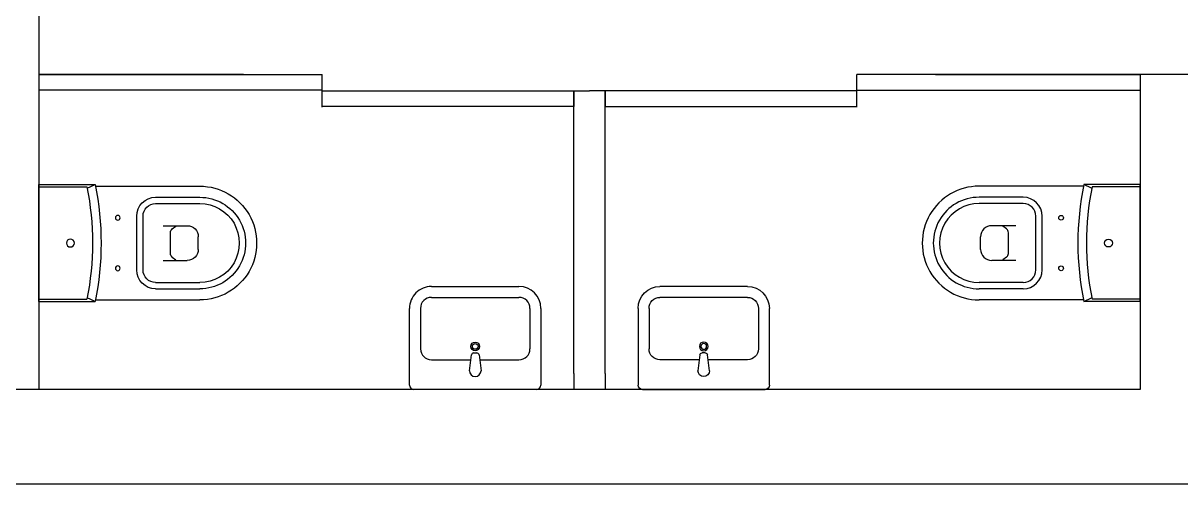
# Model space of a CAD drawing. Header units: millimetres. Extents: x -1911 to 4021, y -174 to 2851.
# Drawn here: x 3173 to 3541, y 462.8 to 609.1 of the extents above; entities that cross this region are included whole.
import ezdxf

# ---------------------------------------------------------------- set-up
doc = ezdxf.new("R2010")
doc.units = ezdxf.units.MM
doc.layers.add('Blocchi sanitari - Sanitary blocks', color=7, linetype='Continuous')
doc.layers.add('CONTORNO', color=3, linetype='Continuous')

# ---------------------------------------------------------------- blocks, each defined once
blk = doc.blocks.new('CLODIA4')
at = {"layer": 'CONTORNO', "color": 7, "linetype": 'Continuous'}
for p, q in [((0.0078, -0.0057), (0.0078, -0.3757)), ((0.0078, -0.0057), (0.1858, -0.0057)), ((0.0078, -0.0132), (0.1598, -0.0132)), ((0.1858, -0.0057), (0.1611, -0.0167)), ((0.1868, -0.0107), (0.5178, -0.0107)), ((0.3778, -0.0457), (0.5178, -0.0457)), ((0.3778, -0.0657), (0.5178, -0.0657)), ((0.3178, -0.1057), (0.3178, -0.2757)), ((0.3378, -0.1057), (0.3378, -0.2757)), ((0.4015, -0.1357), (0.4778, -0.1357)), ((0.4306, -0.1462), (0.442, -0.1371)), ((0.4249, -0.158), (0.4249, -0.2234)), ((0.5128, -0.1707), (0.5128, -0.2107)), ((0.4015, -0.2457), (0.4778, -0.2457)), ((0.4306, -0.2352), (0.442, -0.2442)), ((0.3778, -0.3157), (0.5178, -0.3157)), ((0.1611, -0.3646), (0.1858, -0.3757)), ((0.3778, -0.3357), (0.5178, -0.3357)), ((0.0078, -0.3682), (0.1598, -0.3682)), ((0.0078, -0.3757), (0.1858, -0.3757)), ((0.1868, -0.3707), (0.5178, -0.3707))]:
    blk.add_line(p, q, dxfattribs=at)
for centre, radius in [((0.2578, -0.1107), 0.0075), ((0.1078, -0.1907), 0.0125), ((0.2578, -0.2707), 0.0075)]:
    blk.add_circle(centre, radius, dxfattribs=at)
for centre, radius, start, end in [((-0.7064, -0.1907), 0.8842, 348.4188, 11.581), ((-0.7064, -0.1907), 0.9112, 348.2852, 11.7145), ((0.5178, -0.1907), 0.18, 269.9997, 90), ((0.3778, -0.1057), 0.06, 90, 180), ((0.3778, -0.1057), 0.04, 90, 180), ((0.5178, -0.1907), 0.145, 269.9997, 90), ((0.5178, -0.1907), 0.125, 269.9997, 90), ((0.4399, -0.158), 0.015, 128.3562, 180), ((0.4778, -0.1707), 0.035, 0, 90), ((0.4778, -0.2107), 0.035, 269.9997, 0), ((0.4399, -0.2234), 0.015, 180, 231.6435), ((0.3778, -0.2757), 0.06, 180, 269.9997), ((0.3778, -0.2757), 0.04, 180, 269.9997)]:
    blk.add_arc(centre, radius, start, end, dxfattribs=at)
blk = doc.blocks.new('ORR14C232')
for p, q in [((-0.28, 0), (0.28, 0)), ((0, 0), (0, 0)), ((0, 0), (0, 0)), ((0, 0), (0, 0)), ((0, 0), (0, 0)), ((0, 0), (0, 0)), ((0, 0), (0, 0)), ((0, 0), (0, 0)), ((0, 0), (0, 0)), ((0, 0), (0, 0)), ((0, 0), (0, 0)), ((0, 0), (0, 0)), ((0, 0), (0, 0)), ((0, 0), (0, 0)), ((0, 0), (0, 0)), ((0, 0), (0, 0)), ((0, 0), (0, 0)), ((0, 0), (0, 0)), ((0, 0), (0, 0)), ((0, 0), (0, 0)), ((0, 0), (0, 0)), ((0, 0), (0, 0)), ((0, 0), (0, 0)), ((0, 0), (0, 0)), ((-0.3, -0.37), (-0.3, -0.02)), ((0, 0), (0, 0)), ((0, 0), (0, 0)), ((0, 0), (0, 0)), ((0, 0), (0, 0)), ((0, 0), (0, 0)), ((0, 0), (0, 0)), ((0, 0), (0, 0)), ((0, 0), (0, 0)), ((0, 0), (0, 0)), ((0, 0), (0, 0)), ((0, 0), (0, 0)), ((0, 0), (0, 0)), ((0, 0), (0, 0)), ((0, 0), (0, 0)), ((0, 0), (0, 0)), ((0, 0), (0, 0)), ((0, 0), (0, 0)), ((0, 0), (0, 0)), ((0, 0), (0, 0)), ((0, 0), (0, 0)), ((0, 0), (0, 0)), ((0, 0), (0, 0)), ((0, 0), (0, 0)), ((0, 0), (0, 0)), ((0, 0), (0, 0)), ((0, 0), (0, 0)), ((0, 0), (0, 0)), ((0, 0), (0, 0)), ((0.3, -0.02), (0.3, -0.37)), ((-0.0176, -0.1577), (-0.0266, -0.0853)), ((0.0266, -0.0853), (0.017, -0.1578)), ((-0.0204, -0.135), (-0.2, -0.135)), ((0.2, -0.135), (0.02, -0.135)), ((-0.25, -0.37), (-0.25, -0.185)), ((0.0071, -0.1662), (-0.0077, -0.1662)), ((0.25, -0.37), (0.25, -0.185)), ((0.2, -0.42), (-0.2, -0.42)), ((0.2, -0.47), (-0.2, -0.47))]:
    blk.add_line(p, q)
for radius in [0.02, 0.013]:
    blk.add_circle((0, -0.1964), radius)
for centre, radius, start, end in [((-0.28, -0.02), 0.02, 90, 180), ((0, 0), 0.0000003, 90, 152.5342), ((0, 0), 0.0000003, 332.5342, 90), ((0, 0), 0.0000003, 332.5342, 90), ((0, 0), 0.0000001, 332.5342, 90), ((0, 0), 0.0000001, 270, 332.5342), ((0, 0), 0.0000001, 270, 332.5342), ((0, 0), 0.0000001, 332.5342, 90), ((0, 0), 0.0000001, 90, 152.5342), ((0, 0), 0.0000001, 90, 152.5342), ((0, 0), 0.0000001, 152.5342, 270), ((0, 0), 0.0000001, 90, 152.5342), ((0, 0), 0.0000001, 0, 90), ((0, 0), 0.0000001, 90, 180), ((0, 0), 0.0000001, 180, 270), ((0, 0), 0.0000001, 270, 0), ((0, 0), 0.0000001, 0, 90), ((0, 0), 0.0000001, 90, 180), ((0.28, -0.02), 0.02, 0, 90), ((0, 0), 0.0000003, 152.5342, 270), ((0, 0), 0.0000003, 270, 332.5342), ((0, 0), 0.0000001, 270, 332.5342), ((0, 0), 0.0000001, 332.5342, 90), ((0, 0), 0.0000001, 90, 152.5342), ((0, 0), 0.0000001, 152.5342, 270), ((0, 0), 0.0000001, 332.5342, 90), ((0, 0), 0.0000001, 90, 152.5342), ((0, 0), 0.0000001, 152.5342, 270), ((0, 0), 0.0000001, 180, 270), ((0, 0), 0.0000001, 180, 270), ((0, 0), 0.0000001, 90, 180), ((0, 0), 0.0000001, 0, 90), ((0, 0), 0.0000001, 270, 0), ((0, 0), 0.0000001, 180, 270), ((0, 0), 0.0000001, 90, 180), ((0, 0), 0.0000001, 270, 0), ((0, 0), 0.0000001, 360, 90), ((0, 0), 0.0000001, 270, 360), ((0, 0), 0.0000001, 180, 270), ((0, 0), 0.0000001, 90, 180), ((0, -0.0853), 0.0266, 0, 180), ((-0.2, -0.185), 0.05, 90, 180), ((-0.0077, -0.1562), 0.01, 188.2281, 270), ((0.0071, -0.1562), 0.01, 270, 351.2509), ((0.2, -0.185), 0.05, 0, 90), ((-0.2, -0.37), 0.1, 180, 270), ((-0.2, -0.37), 0.05, 180, 270), ((0.2, -0.37), 0.1, 270, 0), ((0.2, -0.37), 0.05, 270, 0)]:
    blk.add_arc(centre, radius, start, end)

msp = doc.modelspace()

# ---------------------------------------------------------------- linework, layer by layer
at = {"color": 0}
for p, q in [((3178.04, 662.78), (3178.04, 492.78)), ((2188.08, 462.78), (3558.04, 462.78))]:
    msp.add_line(p, q, dxfattribs=at)
for p, q in [((3243.04, 592.78), (3178.04, 592.78)), ((3178.04, 592.78), (3268.04, 592.78)), ((3243.04, 592.78), (3223.04, 592.78)), ((3268.04, 587.62), (3268.04, 592.78)), ((3528.04, 592.78), (3438.04, 592.78)), ((3438.04, 587.62), (3438.04, 592.78)), ((3463.04, 592.78), (3528.04, 592.78)), ((3463.04, 592.78), (3483.04, 592.78)), ((3558.04, 592.78), (3528.04, 592.78)), ((3528.04, 592.78), (3528.04, 492.78)), ((3268.04, 587.78), (3178.04, 587.78)), ((3348.04, 497.78), (3348.04, 587.62)), ((3348.04, 587.62), (3353.04, 587.62)), ((3358.04, 587.62), (3353.04, 587.62)), ((3358.04, 497.78), (3358.04, 587.62)), ((3438.04, 587.78), (3528.04, 587.78)), ((3348.04, 497.78), (3348.04, 492.78)), ((3358.04, 497.78), (3358.04, 492.78)), ((3528.04, 492.78), (2958.04, 492.78)), ((3528.04, 492.78), (2958.04, 492.78))]:
    msp.add_line(p, q)
at = {"color": 3}
for p, q in [((3268.04, 587.62), (3348.04, 587.62)), ((3268.04, 582.47), (3268.04, 587.47)), ((3348.04, 587.62), (3348.04, 582.62)), ((3358.04, 587.62), (3358.04, 582.62)), ((3438.04, 587.62), (3358.04, 587.62)), ((3438.04, 582.47), (3438.04, 587.47)), ((3348.04, 582.62), (3268.04, 582.62)), ((3358.04, 582.62), (3438.04, 582.62))]:
    msp.add_line(p, q, dxfattribs=at)

# ---------------------------------------------------------------- block references
at = {"layer": 'Blocchi sanitari - Sanitary blocks', "rotation": 180}
for name, p, xscale, yscale, zscale in [('CLODIA4', (3177.26, 520.14), -100.3176207353225, 100.3176207353225, 100.3176207353225), ('CLODIA4', (3528.82, 520.14), 100.3176207353225, 100.3176207353225, 100.3176207353225), ('ORR14C232', (3316.72, 492.78), 69.55891940041914, 69.55891940041914, 69.55891940041914), ('ORR14C232', (3389.36, 492.78), -69.55891940041914, 69.55891940041914, 69.55891940041914)]:
    msp.add_blockref(name, p, dxfattribs=dict(at, xscale=xscale, yscale=yscale, zscale=zscale))

doc.saveas('drawing.dxf')
